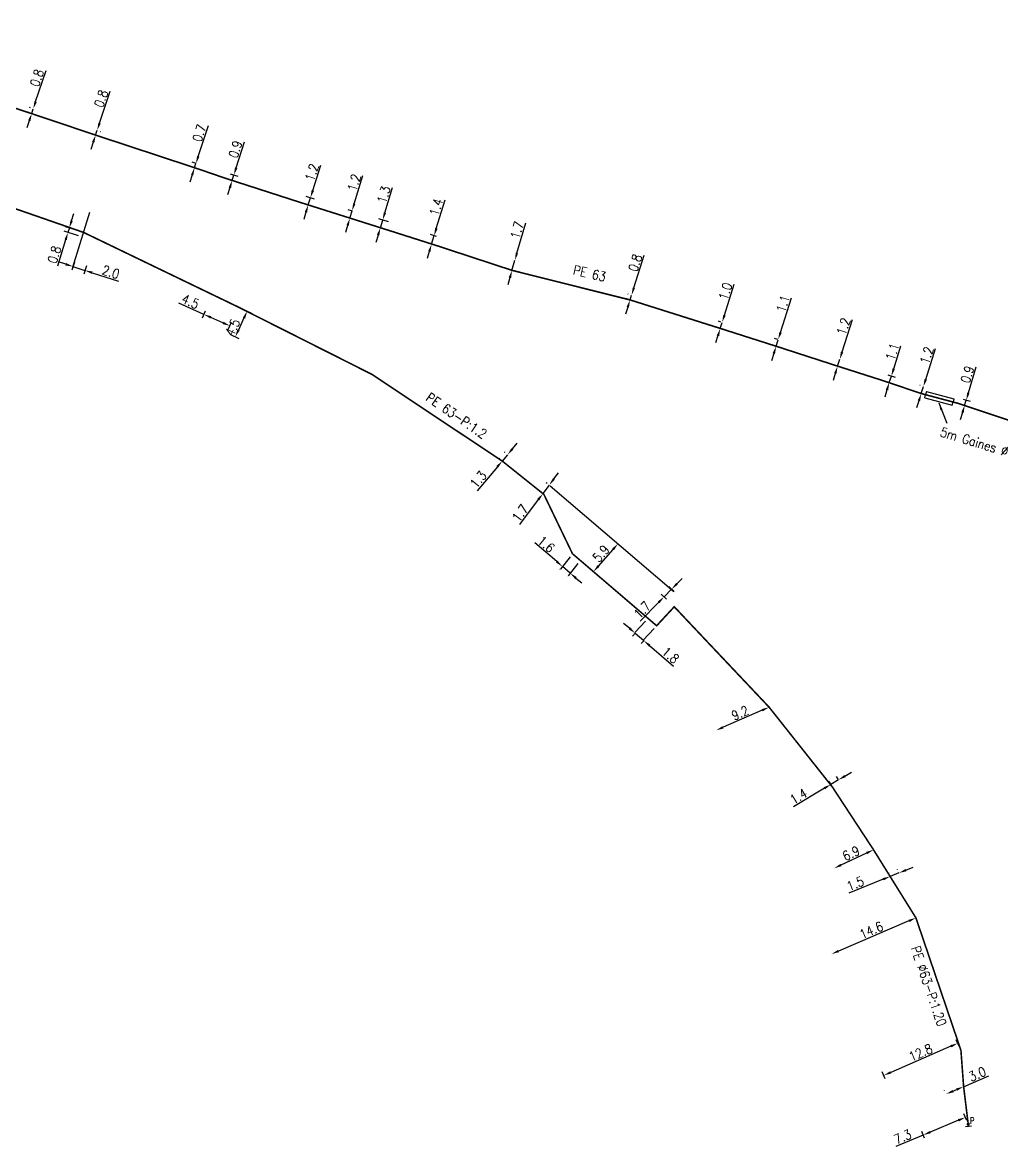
# Model space of a CAD drawing. Header units: millimetres. Extents: x 110000 to 110971, y 128118 to 129006.
# Drawn here: x 110158.4 to 110313.5, y 128203.1 to 128381.2 of the extents above; entities that cross this region are included whole.
import ezdxf
from ezdxf.enums import TextEntityAlignment as Align

# ---------------------------------------------------------------- set-up
doc = ezdxf.new("R2010")
doc.units = ezdxf.units.MM
doc.linetypes.add('L_100_PE', pattern=[14, 10, -1.5, 1, -1.5])
doc.layers.get('0').update_dxf_attribs({"linetype": 'CONTINUOUS'})
for name, color, linetype in [('L_140', 3, 'CONTINUOUS'), ('L_300', 7, 'CONTINUOUS'), ('L_340', 7, 'CONTINUOUS'), ('L_400', 7, 'CONTINUOUS')]:
    doc.layers.add(name, color=color, linetype=linetype)
doc.styles.add('G_ROMANS', font='ROMANS.SHX', dxfattribs={"width": 0.75})
doc.styles.get("Standard").update_dxf_attribs({"font": 'romans.shx', "width": 0.85})
doc.dimstyles.get("Standard").update_dxf_attribs({"dimtxt": 1.5, "dimasz": 1.2, "dimexe": 0.625, "dimexo": 0.625, "dimgap": 0.25, "dimtad": 1, "dimdec": 1, "dimzin": 0, "dimdsep": 46, "dimtxsty": 'Standard', "dimcen": -0.5, "dimadec": 0, "dimazin": 0, "dimtfac": 1, "dimtdec": 1, "dimtmove": 0, "dimatfit": 3, "dimfxl": 1, "dimtolj": 1, "dimtzin": 0, "dimarcsym": 0})

# ---------------------------------------------------------------- blocks, each defined once
blk = doc.blocks.new('*D195')
at = {"layer": 'L_140', "color": 0, "linetype": 'Continuous', "lineweight": -2, "transparency": 16777216}
for p, q in [((110307.49, 128212.54), (110311.52, 128214.24)), ((110307.27, 128213.07), (110307.25, 128213.11)), ((110304.5, 128211.9), (110304.49, 128211.95)), ((110305.83, 128211.84), (110306.39, 128212.07))]:
    blk.add_line(p, q, dxfattribs=at)
at = {"layer": 'L_140', "color": 0, "linetype": 'Continuous', "transparency": 16777216}
for points in [[(110306.31, 128212.25), (110306.47, 128211.89), (110307.49, 128212.54)], [(110305.76, 128212.02), (110305.91, 128211.65), (110304.73, 128211.37)]]:
    blk.add_solid(points, dxfattribs=at)
at = {"layer": 'L_140', "color": 0, "linetype": 'Continuous', "transparency": 16777216, "insert": (110309.67, 128214.54), "char_height": 1.5, "attachment_point": 5, "rotation": 22.8719}
blk.add_mtext('\\A1;3.0', dxfattribs=at)
blk = doc.blocks.new('*D196')
at = {"layer": 'L_140', "color": 0, "linetype": 'Continuous', "lineweight": -2, "transparency": 16777216}
for p, q in [((110306.83, 128218.87), (110306.34, 128219.99)), ((110305.49, 128218.94), (110295.95, 128214.8)), ((110295.09, 128213.78), (110294.6, 128214.9))]:
    blk.add_line(p, q, dxfattribs=at)
at = {"layer": 'L_140', "color": 0, "linetype": 'Continuous', "transparency": 16777216}
for points in [[(110305.41, 128219.13), (110305.57, 128218.76), (110306.59, 128219.42)], [(110295.87, 128214.99), (110296.03, 128214.62), (110294.85, 128214.32)]]:
    blk.add_solid(points, dxfattribs=at)
at = {"layer": 'L_140', "color": 0, "linetype": 'Continuous', "transparency": 16777216, "insert": (110300.69, 128217.95), "char_height": 1.5, "attachment_point": 5, "rotation": 23.4628}
blk.add_mtext('\\A1;12.8', dxfattribs=at)
blk = doc.blocks.new('*D197')
at = {"layer": 'L_140', "color": 0, "linetype": 'Continuous', "lineweight": -2, "transparency": 16777216}
blk.add_line((110298.84, 128238.82), (110287.67, 128234.04), dxfattribs=at)
at = {"layer": 'L_140', "color": 0, "linetype": 'Continuous', "transparency": 16777216}
for points in [[(110298.77, 128239), (110298.92, 128238.63), (110299.95, 128239.29)], [(110287.59, 128234.22), (110287.75, 128233.86), (110286.57, 128233.57)]]:
    blk.add_solid(points, dxfattribs=at)
at = {"layer": 'L_140', "color": 0, "linetype": 'Continuous', "transparency": 16777216, "insert": (110292.87, 128237.35), "char_height": 1.5, "attachment_point": 5, "rotation": 23.1507}
blk.add_mtext('\\A1;14.6', dxfattribs=at)
blk = doc.blocks.new('*D198')
at = {"layer": 'L_140', "color": 0, "linetype": 'Continuous', "lineweight": -2, "transparency": 16777216}
for p, q in [((110295.66, 128246.39), (110295.64, 128246.45)), ((110297.26, 128246.42), (110295.87, 128245.87)), ((110297.05, 128246.95), (110297.03, 128247)), ((110298.37, 128246.87), (110299.49, 128247.32)), ((110294.75, 128245.42), (110289.33, 128243.24))]:
    blk.add_line(p, q, dxfattribs=at)
at = {"layer": 'L_140', "color": 0, "linetype": 'Continuous', "transparency": 16777216}
for points in [[(110298.3, 128247.06), (110298.45, 128246.68), (110297.26, 128246.42)], [(110294.68, 128245.6), (110294.83, 128245.23), (110295.87, 128245.87)]]:
    blk.add_solid(points, dxfattribs=at)
at = {"layer": 'L_140', "color": 0, "linetype": 'Continuous', "transparency": 16777216, "insert": (110290.34, 128244.73), "char_height": 1.5, "attachment_point": 5, "rotation": 21.8445}
blk.add_mtext('\\A1;1.5', dxfattribs=at)
blk = doc.blocks.new('*D199')
at = {"layer": 'L_140', "color": 0, "linetype": 'Continuous', "lineweight": -2, "transparency": 16777216}
blk.add_line((110292.14, 128249.58), (110288.07, 128247.67), dxfattribs=at)
at = {"layer": 'L_140', "color": 0, "linetype": 'Continuous', "transparency": 16777216}
for points in [[(110292.06, 128249.76), (110292.23, 128249.4), (110293.23, 128250.09)], [(110287.98, 128247.85), (110288.15, 128247.49), (110286.98, 128247.16)]]:
    blk.add_solid(points, dxfattribs=at)
at = {"layer": 'L_140', "color": 0, "linetype": 'Continuous', "transparency": 16777216, "insert": (110289.68, 128249.53), "char_height": 1.5, "attachment_point": 5, "rotation": 25.1231}
blk.add_mtext('\\A1;6.9', dxfattribs=at)
blk = doc.blocks.new('*D200')
at = {"layer": 'L_140', "color": 0, "linetype": 'Continuous', "lineweight": -2, "transparency": 16777216}
blk.add_line((110275.59, 128272.21), (110269.4, 128269.52), dxfattribs=at)
at = {"layer": 'L_140', "color": 0, "linetype": 'Continuous', "transparency": 16777216}
for points in [[(110275.51, 128272.4), (110275.66, 128272.03), (110276.69, 128272.69)], [(110269.32, 128269.7), (110269.48, 128269.34), (110268.3, 128269.04)]]:
    blk.add_solid(points, dxfattribs=at)
at = {"layer": 'L_140', "color": 0, "linetype": 'Continuous', "transparency": 16777216, "insert": (110272.09, 128271.78), "char_height": 1.5, "attachment_point": 5, "rotation": 23.5228}
blk.add_mtext('\\A1;9.2', dxfattribs=at)
blk = doc.blocks.new('*D201')
at = {"layer": 'L_140', "color": 0, "linetype": 'Continuous', "lineweight": -2, "transparency": 16777216}
for p, q in [((110288.7, 128261.78), (110289.73, 128262.4)), ((110286.39, 128260.58), (110286.15, 128260.99)), ((110287.67, 128261.17), (110286.47, 128260.45)), ((110287.6, 128261.29), (110287.35, 128261.71)), ((110285.44, 128259.84), (110280.54, 128256.92))]:
    blk.add_line(p, q, dxfattribs=at)
at = {"layer": 'L_140', "color": 0, "linetype": 'Continuous', "transparency": 16777216}
for points in [[(110285.34, 128260.01), (110285.54, 128259.67), (110286.47, 128260.45)], [(110288.6, 128261.95), (110288.81, 128261.61), (110287.67, 128261.17)]]:
    blk.add_solid(points, dxfattribs=at)
at = {"layer": 'L_140', "color": 0, "linetype": 'Continuous', "transparency": 16777216, "insert": (110281.34, 128258.56), "char_height": 1.5, "attachment_point": 5, "rotation": 30.7527}
blk.add_mtext('\\A1;1.4', dxfattribs=at)
blk = doc.blocks.new('*D202')
at = {"layer": 'L_140', "color": 0, "linetype": 'Continuous', "lineweight": -2, "transparency": 16777216}
for p, q in [((110236, 128313.64), (110236.77, 128314.56)), ((110234, 128312.05), (110233.91, 128312.13)), ((110235.23, 128312.72), (110234.39, 128311.72)), ((110234.84, 128313.05), (110234.75, 128313.12)), ((110233.62, 128310.81), (110230.42, 128307.01))]:
    blk.add_line(p, q, dxfattribs=at)
at = {"layer": 'L_140', "color": 0, "linetype": 'Continuous', "transparency": 16777216}
for points in [[(110235.85, 128313.77), (110236.15, 128313.51), (110235.23, 128312.72)], [(110233.46, 128310.94), (110233.77, 128310.68), (110234.39, 128311.72)]]:
    blk.add_solid(points, dxfattribs=at)
at = {"layer": 'L_140', "color": 0, "linetype": 'Continuous', "transparency": 16777216, "insert": (110230.61, 128308.79), "char_height": 1.5, "attachment_point": 5, "rotation": 49.914}
blk.add_mtext('\\A1;1.3', dxfattribs=at)
blk = doc.blocks.new('*D203')
at = {"layer": 'L_140', "color": 0, "linetype": 'Continuous', "lineweight": -2, "transparency": 16777216}
for p, q in [((110242.58, 128308.88), (110243.3, 128309.83)), ((110240.49, 128306.82), (110240.33, 128306.93)), ((110241.85, 128307.92), (110240.83, 128306.56)), ((110241.51, 128308.18), (110241.35, 128308.29)), ((110240.11, 128305.6), (110237.13, 128301.65))]:
    blk.add_line(p, q, dxfattribs=at)
at = {"layer": 'L_140', "color": 0, "linetype": 'Continuous', "transparency": 16777216}
for points in [[(110242.42, 128309), (110242.74, 128308.76), (110241.85, 128307.92)], [(110239.95, 128305.72), (110240.27, 128305.48), (110240.83, 128306.56)]]:
    blk.add_solid(points, dxfattribs=at)
at = {"layer": 'L_140', "color": 0, "linetype": 'Continuous', "transparency": 16777216, "insert": (110237.24, 128303.45), "char_height": 1.5, "attachment_point": 5, "rotation": 53.0234}
blk.add_mtext('\\A1;1.7', dxfattribs=at)
blk = doc.blocks.new('*D204')
at = {"layer": 'L_140', "color": 0, "linetype": 'Continuous', "lineweight": -2, "transparency": 16777216}
blk.add_line((110249.64, 128295.08), (110251.95, 128297.71), dxfattribs=at)
at = {"layer": 'L_140', "color": 0, "linetype": 'Continuous', "transparency": 16777216}
for points in [[(110251.8, 128297.84), (110252.1, 128297.58), (110252.74, 128298.61)], [(110249.49, 128295.21), (110249.79, 128294.95), (110248.85, 128294.18)]]:
    blk.add_solid(points, dxfattribs=at)
at = {"layer": 'L_140', "color": 0, "linetype": 'Continuous', "transparency": 16777216, "insert": (110250.05, 128297.05), "char_height": 1.5, "attachment_point": 5, "rotation": 48.7716}
blk.add_mtext('\\A1;5.9', dxfattribs=at)
blk = doc.blocks.new('*D205')
at = {"layer": 'L_140', "color": 0, "linetype": 'Continuous', "lineweight": -2, "transparency": 16777216}
for p, q in [((110254.55, 128285.2), (110253.63, 128285.98)), ((110255.49, 128284.46), (110255.05, 128283.95)), ((110255.46, 128284.42), (110256.82, 128283.25)), ((110256.86, 128283.29), (110256.42, 128282.78)), ((110257.74, 128282.47), (110261.55, 128279.21))]:
    blk.add_line(p, q, dxfattribs=at)
at = {"layer": 'L_140', "color": 0, "linetype": 'Continuous', "transparency": 16777216}
for points in [[(110254.68, 128285.36), (110254.42, 128285.05), (110255.46, 128284.42)], [(110257.87, 128282.63), (110257.61, 128282.32), (110256.82, 128283.25)]]:
    blk.add_solid(points, dxfattribs=at)
at = {"layer": 'L_140', "color": 0, "linetype": 'Continuous', "transparency": 16777216, "insert": (110261.06, 128280.94), "char_height": 1.5, "attachment_point": 5, "rotation": 319.4363}
blk.add_mtext('\\A1;1.8', dxfattribs=at)
blk = doc.blocks.new('*D206')
at = {"layer": 'L_140', "color": 0, "linetype": 'Continuous', "lineweight": -2, "transparency": 16777216}
for p, q in [((110243.03, 128295.77), (110239.57, 128298.73)), ((110243.55, 128294.53), (110243.54, 128294.52)), ((110245.16, 128293.95), (110243.94, 128294.99)), ((110244.76, 128293.49), (110244.75, 128293.48)), ((110246.07, 128293.17), (110246.98, 128292.39))]:
    blk.add_line(p, q, dxfattribs=at)
at = {"layer": 'L_140', "color": 0, "linetype": 'Continuous', "transparency": 16777216}
for points in [[(110243.16, 128295.92), (110242.9, 128295.62), (110243.94, 128294.99)], [(110246.2, 128293.32), (110245.94, 128293.02), (110245.16, 128293.95)]]:
    blk.add_solid(points, dxfattribs=at)
at = {"layer": 'L_140', "color": 0, "linetype": 'Continuous', "transparency": 16777216, "insert": (110241.36, 128298.52), "char_height": 1.5, "attachment_point": 5, "rotation": 319.4363}
blk.add_mtext('\\A1;1.6', dxfattribs=at)
blk = doc.blocks.new('*D207')
at = {"layer": 'L_140', "color": 0, "linetype": 'Continuous', "lineweight": -2, "transparency": 16777216}
for p, q in [((110262.07, 128292.26), (110262.91, 128293.12)), ((110260.43, 128289.81), (110259.59, 128290.63)), ((110261.23, 128291.4), (110260.04, 128290.19)), ((110261.62, 128291.02), (110260.78, 128291.84)), ((110259.2, 128289.34), (110256.26, 128286.35))]:
    blk.add_line(p, q, dxfattribs=at)
at = {"layer": 'L_140', "color": 0, "linetype": 'Continuous', "transparency": 16777216}
for points in [[(110261.93, 128292.4), (110262.21, 128292.12), (110261.23, 128291.4)], [(110259.05, 128289.48), (110259.34, 128289.2), (110260.04, 128290.19)]]:
    blk.add_solid(points, dxfattribs=at)
at = {"layer": 'L_140', "color": 0, "linetype": 'Continuous', "transparency": 16777216, "insert": (110256.59, 128288.12), "char_height": 1.5, "attachment_point": 5, "rotation": 45.4736}
blk.add_mtext('\\A1;1.7', dxfattribs=at)
blk = doc.blocks.new('*D208')
at = {"layer": 'L_140', "color": 0, "linetype": 'Continuous', "lineweight": -2, "transparency": 16777216}
for p, q in [((110306.68, 128207.21), (110302.21, 128205.33)), ((110307.99, 128207.18), (110307.55, 128208.25)), ((110301.31, 128204.38), (110300.86, 128205.44)), ((110301.1, 128204.87), (110296.78, 128203.05))]:
    blk.add_line(p, q, dxfattribs=at)
at = {"layer": 'L_140', "color": 0, "linetype": 'Continuous', "transparency": 16777216}
for points in [[(110306.6, 128207.39), (110306.76, 128207.02), (110307.79, 128207.67)], [(110302.13, 128205.52), (110302.29, 128205.15), (110301.1, 128204.87)]]:
    blk.add_solid(points, dxfattribs=at)
at = {"layer": 'L_140', "color": 0, "linetype": 'Continuous', "transparency": 16777216, "insert": (110297.85, 128204.59), "char_height": 1.5, "attachment_point": 5, "rotation": 22.7669}
blk.add_mtext('\\A1;7.3', dxfattribs=at)
blk = doc.blocks.new('*D209')
at = {"layer": 'L_140', "color": 0, "linetype": 'Continuous', "lineweight": -2, "transparency": 16777216}
for p, q in [((110193.2, 128335.84), (110194.54, 128335.23)), ((110193.47, 128334.4), (110192.6, 128332.49)), ((110191.32, 128331.76), (110192.66, 128331.14))]:
    blk.add_line(p, q, dxfattribs=at)
at = {"layer": 'L_140', "color": 0, "linetype": 'Continuous', "transparency": 16777216}
for points in [[(110193.29, 128334.48), (110193.66, 128334.31), (110193.98, 128335.49)], [(110192.41, 128332.57), (110192.78, 128332.41), (110192.09, 128331.4)]]:
    blk.add_solid(points, dxfattribs=at)
at = {"layer": 'L_140', "color": 0, "linetype": 'Continuous', "transparency": 16777216, "insert": (110191.68, 128332.9), "char_height": 1.5, "attachment_point": 5, "rotation": 65.2879}
blk.add_mtext('\\A1;4.5', dxfattribs=at)
blk = doc.blocks.new('*D210')
at = {"layer": 'L_140', "color": 0, "linetype": 'Continuous', "lineweight": -2, "transparency": 16777216}
for p, q in [((110187.13, 128334.97), (110183.14, 128336.76)), ((110186.88, 128334.43), (110187.38, 128335.54)), ((110190.14, 128333.63), (110188.22, 128334.48)), ((110190.99, 128332.59), (110191.49, 128333.71))]:
    blk.add_line(p, q, dxfattribs=at)
at = {"layer": 'L_140', "color": 0, "linetype": 'Continuous', "transparency": 16777216}
for points in [[(110188.3, 128334.67), (110188.14, 128334.3), (110187.13, 128334.97)], [(110190.22, 128333.81), (110190.06, 128333.44), (110191.24, 128333.14)]]:
    blk.add_solid(points, dxfattribs=at)
at = {"layer": 'L_140', "color": 0, "linetype": 'Continuous', "transparency": 16777216, "insert": (110184.99, 128337.02), "char_height": 1.5, "attachment_point": 5, "rotation": 335.9192}
blk.add_mtext('\\A1;4.5', dxfattribs=at)
blk = doc.blocks.new('*D211')
at = {"layer": 'L_140', "color": 0, "linetype": 'Continuous', "lineweight": -2, "transparency": 16777216}
for p, q in [((110166.16, 128349.81), (110166.51, 128350.96)), ((110167.24, 128347.43), (110164.98, 128348.14)), ((110167.46, 128348.14), (110165.2, 128348.85)), ((110165.8, 128348.67), (110165.57, 128347.95)), ((110165.21, 128346.8), (110163.91, 128342.63))]:
    blk.add_line(p, q, dxfattribs=at)
at = {"layer": 'L_140', "color": 0, "linetype": 'Continuous', "transparency": 16777216}
for points in [[(110165.96, 128349.87), (110166.35, 128349.75), (110165.8, 128348.67)], [(110165.02, 128346.86), (110165.41, 128346.74), (110165.57, 128347.95)]]:
    blk.add_solid(points, dxfattribs=at)
at = {"layer": 'L_140', "color": 0, "linetype": 'Continuous', "transparency": 16777216, "insert": (110163.43, 128344.44), "char_height": 1.5, "attachment_point": 5, "rotation": 72.63}
blk.add_mtext('\\A1;0.8', dxfattribs=at)
blk = doc.blocks.new('*D212')
at = {"layer": 'L_140', "color": 0, "linetype": 'Continuous', "lineweight": -2, "transparency": 16777216}
for p, q in [((110165.22, 128342.92), (110164.08, 128343.28)), ((110166.6, 128343.27), (110166.18, 128341.96)), ((110166.37, 128342.55), (110168.27, 128341.94)), ((110168.5, 128342.66), (110168.08, 128341.35)), ((110169.42, 128341.58), (110173.58, 128340.25))]:
    blk.add_line(p, q, dxfattribs=at)
at = {"layer": 'L_140', "color": 0, "linetype": 'Continuous', "transparency": 16777216}
for points in [[(110165.29, 128343.11), (110165.16, 128342.73), (110166.37, 128342.55)], [(110169.48, 128341.77), (110169.35, 128341.39), (110168.27, 128341.94)]]:
    blk.add_solid(points, dxfattribs=at)
at = {"layer": 'L_140', "color": 0, "linetype": 'Continuous', "transparency": 16777216, "insert": (110172.37, 128341.68), "char_height": 1.5, "attachment_point": 5, "rotation": 342.2755}
blk.add_mtext('\\A1;2.0', dxfattribs=at)
blk = doc.blocks.new('*D221')
at = {"layer": 'L_140', "color": 0, "linetype": 'Continuous', "lineweight": -2, "transparency": 16777216}
for p, q in [((110308.26, 128322.51), (110309.5, 128326.64)), ((110307.42, 128321.52), (110308.52, 128321.19)), ((110307.67, 128320.55), (110307.92, 128321.37)), ((110307.33, 128319.4), (110306.98, 128318.25)), ((110307.17, 128320.7), (110308.27, 128320.37))]:
    blk.add_line(p, q, dxfattribs=at)
at = {"layer": 'L_140', "color": 0, "linetype": 'Continuous', "transparency": 16777216}
for points in [[(110308.07, 128322.57), (110308.45, 128322.46), (110307.92, 128321.37)], [(110307.14, 128319.46), (110307.52, 128319.35), (110307.67, 128320.55)]]:
    blk.add_solid(points, dxfattribs=at)
at = {"layer": 'L_140', "color": 0, "linetype": 'Continuous', "transparency": 16777216, "insert": (110308.1, 128325.44), "char_height": 1.5, "attachment_point": 5, "rotation": 73.2662}
blk.add_mtext('\\A1;0.9', dxfattribs=at)
blk = doc.blocks.new('*D222')
at = {"layer": 'L_140', "color": 0, "linetype": 'Continuous', "lineweight": -2, "transparency": 16777216}
for p, q in [((110301.5, 128324.66), (110303.06, 128329.58)), ((110300.61, 128323.68), (110300.54, 128323.71)), ((110300.79, 128322.42), (110301.13, 128323.52)), ((110300.42, 128321.28), (110300.06, 128320.13)), ((110300.26, 128322.59), (110300.19, 128322.61))]:
    blk.add_line(p, q, dxfattribs=at)
at = {"layer": 'L_140', "color": 0, "linetype": 'Continuous', "transparency": 16777216}
for points in [[(110301.31, 128324.72), (110301.69, 128324.6), (110301.13, 128323.52)], [(110300.23, 128321.34), (110300.61, 128321.22), (110300.79, 128322.42)]]:
    blk.add_solid(points, dxfattribs=at)
at = {"layer": 'L_140', "color": 0, "linetype": 'Continuous', "transparency": 16777216, "insert": (110301.65, 128328.46), "char_height": 1.5, "attachment_point": 5, "rotation": 72.3736}
blk.add_mtext('\\A1;1.2', dxfattribs=at)
blk = doc.blocks.new('*D223')
at = {"layer": 'L_140', "color": 0, "linetype": 'Continuous', "lineweight": -2, "transparency": 16777216}
for p, q in [((110296.42, 128326.34), (110297.58, 128329.98)), ((110295.51, 128325.37), (110296.65, 128325.01)), ((110295.72, 128324.15), (110296.06, 128325.2)), ((110295.36, 128323), (110295, 128321.86)), ((110295.18, 128324.32), (110296.32, 128323.96))]:
    blk.add_line(p, q, dxfattribs=at)
at = {"layer": 'L_140', "color": 0, "linetype": 'Continuous', "transparency": 16777216}
for points in [[(110296.23, 128326.4), (110296.61, 128326.28), (110296.06, 128325.2)], [(110295.17, 128323.06), (110295.55, 128322.94), (110295.72, 128324.15)]]:
    blk.add_solid(points, dxfattribs=at)
at = {"layer": 'L_140', "color": 0, "linetype": 'Continuous', "transparency": 16777216, "insert": (110296.23, 128329.04), "char_height": 1.5, "attachment_point": 5, "rotation": 72.3723}
blk.add_mtext('\\A1;1.1', dxfattribs=at)
blk = doc.blocks.new('*D224')
at = {"layer": 'L_140', "color": 0, "linetype": 'Continuous', "lineweight": -2, "transparency": 16777216}
for p, q in [((110288.25, 128329.01), (110289.89, 128334.17)), ((110287.53, 128326.77), (110287.88, 128327.86)), ((110288.12, 128326.58), (110288.13, 128326.58)), ((110288.47, 128327.68), (110288.48, 128327.67)), ((110287.17, 128325.62), (110286.81, 128324.48))]:
    blk.add_line(p, q, dxfattribs=at)
at = {"layer": 'L_140', "color": 0, "linetype": 'Continuous', "transparency": 16777216}
for points in [[(110288.06, 128329.07), (110288.44, 128328.94), (110287.88, 128327.86)], [(110286.98, 128325.68), (110287.36, 128325.56), (110287.53, 128326.77)]]:
    blk.add_solid(points, dxfattribs=at)
at = {"layer": 'L_140', "color": 0, "linetype": 'Continuous', "transparency": 16777216, "insert": (110288.48, 128333.05), "char_height": 1.5, "attachment_point": 5, "rotation": 72.3751}
blk.add_mtext('\\A1;1.2', dxfattribs=at)
blk = doc.blocks.new('*D225')
at = {"layer": 'L_140', "color": 0, "linetype": 'Continuous', "lineweight": -2, "transparency": 16777216}
for p, q in [((110278.49, 128332.11), (110280.23, 128337.61)), ((110277.76, 128329.93), (110277.19, 128330.1)), ((110278.09, 128330.97), (110277.53, 128331.15)), ((110277.79, 128329.92), (110278.12, 128330.96)), ((110277.43, 128328.77), (110277.06, 128327.63))]:
    blk.add_line(p, q, dxfattribs=at)
at = {"layer": 'L_140', "color": 0, "linetype": 'Continuous', "transparency": 16777216}
for points in [[(110278.3, 128332.17), (110278.68, 128332.05), (110278.12, 128330.96)], [(110277.24, 128328.83), (110277.62, 128328.71), (110277.79, 128329.92)]]:
    blk.add_solid(points, dxfattribs=at)
at = {"layer": 'L_140', "color": 0, "linetype": 'Continuous', "transparency": 16777216, "insert": (110278.88, 128336.66), "char_height": 1.5, "attachment_point": 5, "rotation": 72.3751}
blk.add_mtext('\\A1;1.1', dxfattribs=at)
blk = doc.blocks.new('*D226')
at = {"layer": 'L_140', "color": 0, "linetype": 'Continuous', "lineweight": -2, "transparency": 16777216}
for p, q in [((110269.61, 128334.84), (110271.17, 128339.74)), ((110269.05, 128333.76), (110268.65, 128333.89)), ((110268.94, 128332.74), (110269.24, 128333.7)), ((110268.58, 128331.6), (110268.21, 128330.46)), ((110268.74, 128332.81), (110268.35, 128332.93))]:
    blk.add_line(p, q, dxfattribs=at)
at = {"layer": 'L_140', "color": 0, "linetype": 'Continuous', "transparency": 16777216}
for points in [[(110269.42, 128334.9), (110269.8, 128334.78), (110269.24, 128333.7)], [(110268.39, 128331.66), (110268.77, 128331.54), (110268.94, 128332.74)]]:
    blk.add_solid(points, dxfattribs=at)
at = {"layer": 'L_140', "color": 0, "linetype": 'Continuous', "transparency": 16777216, "insert": (110269.76, 128338.62), "char_height": 1.5, "attachment_point": 5, "rotation": 72.3732}
blk.add_mtext('\\A1;1.0', dxfattribs=at)
blk = doc.blocks.new('*D227')
at = {"layer": 'L_140', "color": 0, "linetype": 'Continuous', "lineweight": -2, "transparency": 16777216}
for p, q in [((110255.25, 128339.17), (110256.9, 128344.35)), ((110254.12, 128337.43), (110254.05, 128337.46)), ((110254.37, 128338.19), (110254.29, 128338.22)), ((110254.65, 128337.27), (110254.89, 128338.03)), ((110254.28, 128336.12), (110253.92, 128334.98))]:
    blk.add_line(p, q, dxfattribs=at)
at = {"layer": 'L_140', "color": 0, "linetype": 'Continuous', "transparency": 16777216}
for points in [[(110255.06, 128339.23), (110255.44, 128339.11), (110254.89, 128338.03)], [(110254.09, 128336.18), (110254.47, 128336.06), (110254.65, 128337.27)]]:
    blk.add_solid(points, dxfattribs=at)
at = {"layer": 'L_140', "color": 0, "linetype": 'Continuous', "transparency": 16777216, "insert": (110255.46, 128343.14), "char_height": 1.5, "attachment_point": 5, "rotation": 72.3736}
blk.add_mtext('\\A1;0.8', dxfattribs=at)
blk = doc.blocks.new('*D228')
at = {"layer": 'L_140', "color": 0, "linetype": 'Continuous', "lineweight": -2, "transparency": 16777216}
for p, q in [((110236.73, 128344.69), (110238.11, 128349.47)), ((110235.94, 128341.95), (110236.4, 128343.54)), ((110237, 128343.37), (110237, 128343.36)), ((110235.61, 128340.8), (110235.28, 128339.65)), ((110236.54, 128341.78), (110236.54, 128341.78))]:
    blk.add_line(p, q, dxfattribs=at)
at = {"layer": 'L_140', "color": 0, "linetype": 'Continuous', "transparency": 16777216}
for points in [[(110236.54, 128344.75), (110236.92, 128344.64), (110236.4, 128343.54)], [(110235.42, 128340.85), (110235.8, 128340.74), (110235.94, 128341.95)]]:
    blk.add_solid(points, dxfattribs=at)
at = {"layer": 'L_140', "color": 0, "linetype": 'Continuous', "transparency": 16777216, "insert": (110236.73, 128348.31), "char_height": 1.5, "attachment_point": 5, "rotation": 73.961}
blk.add_mtext('\\A1;1.7', dxfattribs=at)
blk = doc.blocks.new('*D229')
at = {"layer": 'L_140', "color": 0, "linetype": 'Continuous', "lineweight": -2, "transparency": 16777216}
for p, q in [((110223.95, 128348.6), (110225.33, 128353.14)), ((110223.97, 128347.34), (110223, 128347.63)), ((110223.56, 128346), (110222.59, 128346.29)), ((110223.19, 128346.11), (110223.6, 128347.45)), ((110222.84, 128344.96), (110222.49, 128343.81))]:
    blk.add_line(p, q, dxfattribs=at)
at = {"layer": 'L_140', "color": 0, "linetype": 'Continuous', "transparency": 16777216}
for points in [[(110223.76, 128348.66), (110224.14, 128348.54), (110223.6, 128347.45)], [(110222.65, 128345.02), (110223.03, 128344.9), (110223.19, 128346.11)]]:
    blk.add_solid(points, dxfattribs=at)
at = {"layer": 'L_140', "color": 0, "linetype": 'Continuous', "transparency": 16777216, "insert": (110223.93, 128351.97), "char_height": 1.5, "attachment_point": 5, "rotation": 73.0683}
blk.add_mtext('\\A1;1.4', dxfattribs=at)
blk = doc.blocks.new('*D230')
at = {"layer": 'L_140', "color": 0, "linetype": 'Continuous', "lineweight": -2, "transparency": 16777216}
for p, q in [((110215.8, 128351.08), (110217.02, 128355.09)), ((110216.37, 128349.65), (110214.86, 128350.11)), ((110215.08, 128348.69), (110215.45, 128349.93)), ((110215.99, 128348.41), (110214.48, 128348.87)), ((110214.73, 128347.54), (110214.38, 128346.39))]:
    blk.add_line(p, q, dxfattribs=at)
at = {"layer": 'L_140', "color": 0, "linetype": 'Continuous', "transparency": 16777216}
for points in [[(110215.61, 128351.14), (110216, 128351.02), (110215.45, 128349.93)], [(110214.53, 128347.6), (110214.92, 128347.48), (110215.08, 128348.69)]]:
    blk.add_solid(points, dxfattribs=at)
at = {"layer": 'L_140', "color": 0, "linetype": 'Continuous', "transparency": 16777216, "insert": (110215.63, 128353.95), "char_height": 1.5, "attachment_point": 5, "rotation": 73.0683}
blk.add_mtext('\\A1;1.3', dxfattribs=at)
blk = doc.blocks.new('*D231')
at = {"layer": 'L_140', "color": 0, "linetype": 'Continuous', "lineweight": -2, "transparency": 16777216}
for p, q in [((110210.95, 128352.52), (110212.31, 128356.99)), ((110210.69, 128351.35), (110210, 128351.56)), ((110210.25, 128350.23), (110210.6, 128351.38)), ((110210.34, 128350.2), (110209.65, 128350.41)), ((110209.9, 128349.08), (110209.55, 128347.93))]:
    blk.add_line(p, q, dxfattribs=at)
at = {"layer": 'L_140', "color": 0, "linetype": 'Continuous', "transparency": 16777216}
for points in [[(110210.76, 128352.58), (110211.14, 128352.46), (110210.6, 128351.38)], [(110209.71, 128349.14), (110210.09, 128349.02), (110210.25, 128350.23)]]:
    blk.add_solid(points, dxfattribs=at)
at = {"layer": 'L_140', "color": 0, "linetype": 'Continuous', "transparency": 16777216, "insert": (110210.92, 128355.85), "char_height": 1.5, "attachment_point": 5, "rotation": 73.0656}
blk.add_mtext('\\A1;1.2', dxfattribs=at)
blk = doc.blocks.new('*D232')
at = {"layer": 'L_140', "color": 0, "linetype": 'Continuous', "lineweight": -2, "transparency": 16777216}
for p, q in [((110204.38, 128354.61), (110205.63, 128358.61)), ((110203.25, 128353.71), (110204.61, 128353.28)), ((110203.65, 128352.32), (110204.01, 128353.47)), ((110202.89, 128352.56), (110204.25, 128352.13)), ((110203.29, 128351.18), (110202.93, 128350.03))]:
    blk.add_line(p, q, dxfattribs=at)
at = {"layer": 'L_140', "color": 0, "linetype": 'Continuous', "transparency": 16777216}
for points in [[(110204.18, 128354.67), (110204.57, 128354.55), (110204.01, 128353.47)], [(110203.1, 128351.24), (110203.48, 128351.12), (110203.65, 128352.32)]]:
    blk.add_solid(points, dxfattribs=at)
at = {"layer": 'L_140', "color": 0, "linetype": 'Continuous', "transparency": 16777216, "insert": (110204.23, 128357.48), "char_height": 1.5, "attachment_point": 5, "rotation": 72.5163}
blk.add_mtext('\\A1;1.2', dxfattribs=at)
blk = doc.blocks.new('*D233')
at = {"layer": 'L_140', "color": 0, "linetype": 'Continuous', "lineweight": -2, "transparency": 16777216}
for p, q in [((110192.23, 128358.21), (110193.53, 128362.32)), ((110191.27, 128357.26), (110192.47, 128356.88)), ((110191.6, 128356.21), (110191.87, 128357.07)), ((110191.24, 128355.07), (110190.88, 128353.92)), ((110191, 128356.4), (110192.2, 128356.02))]:
    blk.add_line(p, q, dxfattribs=at)
at = {"layer": 'L_140', "color": 0, "linetype": 'Continuous', "transparency": 16777216}
for points in [[(110192.04, 128358.27), (110192.43, 128358.15), (110191.87, 128357.07)], [(110191.05, 128355.13), (110191.43, 128355.01), (110191.6, 128356.21)]]:
    blk.add_solid(points, dxfattribs=at)
at = {"layer": 'L_140', "color": 0, "linetype": 'Continuous', "transparency": 16777216, "insert": (110192.11, 128361.14), "char_height": 1.5, "attachment_point": 5, "rotation": 72.4688}
blk.add_mtext('\\A1;0.9', dxfattribs=at)
blk = doc.blocks.new('*D234')
at = {"layer": 'L_140', "color": 0, "linetype": 'Continuous', "lineweight": -2, "transparency": 16777216}
for p, q in [((110186.23, 128360.02), (110187.84, 128364.91)), ((110185.65, 128358.22), (110185.05, 128358.41)), ((110185.87, 128358.88), (110185.26, 128359.08)), ((110185.64, 128358.22), (110185.86, 128358.88)), ((110185.26, 128357.08), (110184.89, 128355.94))]:
    blk.add_line(p, q, dxfattribs=at)
at = {"layer": 'L_140', "color": 0, "linetype": 'Continuous', "transparency": 16777216}
for points in [[(110186.04, 128360.09), (110186.42, 128359.96), (110185.86, 128358.88)], [(110185.07, 128357.14), (110185.45, 128357.02), (110185.64, 128358.22)]]:
    blk.add_solid(points, dxfattribs=at)
at = {"layer": 'L_140', "color": 0, "linetype": 'Continuous', "transparency": 16777216, "insert": (110186.4, 128363.71), "char_height": 1.5, "attachment_point": 5, "rotation": 71.7564}
blk.add_mtext('\\A1;0.7', dxfattribs=at)
blk = doc.blocks.new('*D235')
at = {"layer": 'L_140', "color": 0, "linetype": 'Continuous', "lineweight": -2, "transparency": 16777216}
for p, q in [((110170.59, 128365.29), (110172.28, 128370.36)), ((110169.96, 128363.39), (110170.21, 128364.15)), ((110170.71, 128363.98), (110170.8, 128363.95)), ((110169.58, 128362.25), (110169.2, 128361.12)), ((110170.46, 128363.22), (110170.55, 128363.19))]:
    blk.add_line(p, q, dxfattribs=at)
at = {"layer": 'L_140', "color": 0, "linetype": 'Continuous', "transparency": 16777216}
for points in [[(110170.4, 128365.35), (110170.78, 128365.23), (110170.21, 128364.15)], [(110169.39, 128362.32), (110169.77, 128362.19), (110169.96, 128363.39)]]:
    blk.add_solid(points, dxfattribs=at)
at = {"layer": 'L_140', "color": 0, "linetype": 'Continuous', "transparency": 16777216, "insert": (110170.83, 128369.17), "char_height": 1.5, "attachment_point": 5, "rotation": 71.5469}
blk.add_mtext('\\A1;0.8', dxfattribs=at)
blk = doc.blocks.new('*D236')
at = {"layer": 'L_140', "color": 0, "linetype": 'Continuous', "lineweight": -2, "transparency": 16777216}
for p, q in [((110160.46, 128368.7), (110162.11, 128373.64)), ((110159.63, 128367.71), (110159.49, 128367.76)), ((110159.83, 128366.8), (110160.08, 128367.56)), ((110159.45, 128365.66), (110159.07, 128364.52)), ((110159.37, 128366.95), (110159.24, 128367))]:
    blk.add_line(p, q, dxfattribs=at)
at = {"layer": 'L_140', "color": 0, "linetype": 'Continuous', "transparency": 16777216}
for points in [[(110160.27, 128368.76), (110160.65, 128368.63), (110160.08, 128367.56)], [(110159.26, 128365.72), (110159.64, 128365.6), (110159.83, 128366.8)]]:
    blk.add_solid(points, dxfattribs=at)
at = {"layer": 'L_140', "color": 0, "linetype": 'Continuous', "transparency": 16777216, "insert": (110160.66, 128372.45), "char_height": 1.5, "attachment_point": 5, "rotation": 71.5469}
blk.add_mtext('\\A1;0.8', dxfattribs=at)
blk = doc.blocks.new('L_300_12')
at = {"color": 0, "linetype": 'Continuous', "const_width": 0.248, "flags": 128}
blk.add_lwpolyline([(-0.13, 0, 1), (0.13, 0, 1)], format="xyb", close=True, dxfattribs=at)
at = {"linetype": 'Continuous', "style": 'G_ROMANS', "width": 0.75}
blk.add_attdef('P', text='', height=1, dxfattribs=at).set_placement((0, 1.33), align=Align.MIDDLE_CENTER)
at = {"color": 0, "linetype": 'Continuous', "width": 0.75, "flags": 3}
for tag, p in [('DEF_LEG', (0, -5)), ('DEF_COUP', (0, -7.5)), ('DEF_TYPE', (0, -10))]:
    blk.add_attdef(tag, text='', height=1.2, dxfattribs=at).set_placement(p, align=Align.MIDDLE)
blk = doc.blocks.new('L_340_07')
at = {"color": 0, "linetype": 'Continuous', "const_width": 0.25, "flags": 128}
blk.add_lwpolyline([(0, 0), (0.35, 0)], dxfattribs=at)
at = {"color": 0, "linetype": 'Continuous', "flags": 128}
blk.add_lwpolyline([(0.35, -0.5), (0.35, 0.5)], dxfattribs=at)
at = {"color": 0, "linetype": 'Continuous', "width": 0.75, "flags": 3}
for tag, p in [('DEF_LEG', (0.72, -3.47)), ('DEF_COUP', (0.72, -5.97)), ('DEF_TYPE', (0.72, -8.47))]:
    blk.add_attdef(tag, text='', height=1.2, dxfattribs=at).set_placement(p, align=Align.MIDDLE)

msp = doc.modelspace()

# ---------------------------------------------------------------- linework, layer by layer
at = {"layer": 'L_140', "linetype": 'L_100_PE'}
for p, q in [((110166.34, 128342.46), (110169.06, 128351.16)), ((110245.16, 128296.56), (110243.64, 128294.6)), ((110246.36, 128295.49), (110244.82, 128293.51)), ((110255.46, 128284.58), (110257.07, 128286.33)), ((110256.73, 128283.3), (110258.46, 128285.17))]:
    msp.add_line(p, q, dxfattribs=at)
at = {"layer": 'L_140', "linetype": 'ByBlock'}
msp.add_line((110242.01, 128307.8), (110261.59, 128291.04), dxfattribs=at)
at = {"layer": 'L_140', "linetype": 'L_100_PE', "flags": 128}
msp.add_lwpolyline([(110308.23, 128206.61, 0.25, 0.25, 0), (110307.51, 128212.49, 0.25, 0.25, 0), (110307.08, 128218.3, 0.25, 0.25, 0), (110299.95, 128239.29, 0.25, 0.25, 0), (110295.89, 128245.81, 0.25, 0.25, 0), (110293.23, 128250.09, 0.25, 0.25, 0), (110286.71, 128260.04, 0.25, 0.25, 0), (110276.69, 128272.69, 0.25, 0.25, 0), (110261.65, 128288.62, 0.25, 0.25, 0), (110258.86, 128285.61, 0.25, 0.25, 0), (110248.85, 128294.18, 0.25, 0.25, 0), (110245.52, 128297.03, 0.25, 0.25, 0), (110240.99, 128306.44, 0.25, 0.25, 0), (110234.48, 128311.65, 0.25, 0.25, 0), (110213.76, 128325.45, 0.25, 0.25, 0), (110192.63, 128336.1, 0.25, 0.25, 0), (110168.06, 128347.96, 0.25, 0.25, 0), (110155.8, 128352.22, 0.25, 0.25, 0), (110143.45, 128356.48, 0.25, 0.25, 0), (110132.38, 128360.22, 0.25, 0.25, 0), (110122.45, 128363.58, 0.25, 0.25, 0), (110110.97, 128367.25, 0.25, 0.25, 0), (110103.51, 128369.66, 0.25, 0.25, 0), (110102.93, 128369.85, 0.25, 0.25, 0), (110093.83, 128372.81, 0.25, 0.25, 0), (110088.54, 128374.39, 0.25, 0.25, 0), (110088.54, 128374.39, 0.25, 0.25, 0), (110083.94, 128375.88, 0.25, 0.25, 0), (110077.1, 128378.27, 0.25, 0.25, 0), (110073.81, 128379.29, 0.25, 0.25, 0), (110074.33, 128381, 0.25, 0.25, 0), (110074, 128381.12, 0, 0, 0)], format="xyseb", dxfattribs=at)
at = {"layer": 'L_140', "linetype": 'L_100_PE'}
msp.add_lwpolyline([(110149.45, 128370.23, 0.25, 0.25, 0), (110159.97, 128366.75, 0.25, 0.25, 0), (110169.87, 128363.42, 0.25, 0.25, 0), (110186.24, 128358.02, 0.25, 0.25, 0), (110190.4, 128356.59, 0.25, 0.25, 0), (110202.29, 128352.75, 0.25, 0.25, 0), (110210.93, 128350.02, 0.25, 0.25, 0), (110216.59, 128348.23, 0.25, 0.25, 0), (110224.16, 128345.82, 0.25, 0.25, 0), (110235.94, 128341.95, 0.25, 0.25, 0), (110254.72, 128337.24, 0.25, 0.25, 0), (110269.34, 128332.62, 0.25, 0.25, 0), (110278.35, 128329.74, 0.25, 0.25, 0), (110287.52, 128326.77, 0.25, 0.25, 0), (110294.59, 128324.51, 0.25, 0.25, 0), (110300.86, 128322.4, 0.25, 0.25, 0), (110306.57, 128320.88, 0.25, 0.25, 0), (110325.5, 128314.59, 0.25, 0.25, 0)], format="xyseb", dxfattribs=at)
at = {"layer": 'L_400', "color": 7, "linetype": 'CONTINUOUS'}
for p, q in [((110301.6, 128322.72), (110301.47, 128322.23)), ((110301.6, 128322.72), (110305.96, 128321.56)), ((110301.35, 128321.75), (110301.47, 128322.23)), ((110301.35, 128321.75), (110305.7, 128320.6)), ((110305.7, 128320.6), (110305.83, 128321.08)), ((110305.96, 128321.56), (110305.83, 128321.08))]:
    msp.add_line(p, q, dxfattribs=at)

# ---------------------------------------------------------------- block references
at = {"layer": 'L_300'}
ref = msp.add_blockref('L_300_12', (110308.23, 128206.61), dxfattribs=at)
ref.add_attrib('P', 'P', dxfattribs={"layer": '0', "linetype": 'Continuous', "height": 1, "style": 'G_ROMANS', "width": 0.75}).set_placement((110308.87, 128207.15), align=Align.MIDDLE_CENTER)
at = {"layer": 'L_340', "rotation": 277.0076303196188}
msp.add_blockref('L_340_07', (110308.23, 128206.61), dxfattribs=at)

# ---------------------------------------------------------------- texts
at = {"layer": 'L_140', "linetype": 'Continuous', "width": 0.85}
for s, rotation, p in [('PE 63', 347.1023, (110248.24, 128341.47)), ('PE 63-P:1.2', 325.6881, (110227.14, 128318.92)), ('PE %%c63-P:1.20', 288.8422, (110301.98, 128228.49))]:
    msp.add_text(s, height=1.5, rotation=rotation, dxfattribs=at).set_placement(p, align=Align.MIDDLE)
at = {"layer": 'L_400', "linetype": 'Continuous', "insert": (110304.1, 128317.12), "char_height": 1.5, "width": 18.22, "attachment_point": 1, "rotation": 343.0864}
msp.add_mtext('5m Gaines %%C150', dxfattribs=at)

# ---------------------------------------------------------------- dimensions: what is measured, and where the dimension line sits
at = {"layer": 'L_140', "linetype": 'Continuous'}
for base, p1, p2, angle, picture, middle in [((110160.08, 128367.56), (110159.97, 128366.75), (110160.22, 128367.51), 71.5469, '*D236', (110161.61, 128372.13)), ((110170.21, 128364.15), (110169.87, 128363.42), (110170.12, 128364.18), 71.5469, '*D235', (110171.78, 128368.86)), ((110185.86, 128358.88), (110186.24, 128358.02), (110186.46, 128358.68), 71.7564, '*D234', (110187.35, 128363.4)), ((110191.87, 128357.07), (110190.4, 128356.59), (110190.68, 128357.45), 72.4688, '*D233', (110193.06, 128360.84)), ((110204.01, 128353.47), (110202.29, 128352.75), (110202.65, 128353.89), 72.5163, '*D232', (110205.18, 128357.18)), ((110210.6, 128351.38), (110210.93, 128350.02), (110211.28, 128351.17), 73.0656, '*D231', (110211.88, 128355.56)), ((110215.45, 128349.93), (110216.59, 128348.23), (110216.97, 128349.47), 73.0683, '*D230', (110216.59, 128353.66)), ((110223.6, 128347.45), (110224.16, 128345.82), (110224.57, 128347.15), 73.0683, '*D229', (110224.89, 128351.68)), ((110165.57, 128347.95), (110168.06, 128347.96), (110167.84, 128347.24), 252.63, '*D211', (110164.38, 128344.15)), ((110236.4, 128343.5376), (110235.942, 128341.9525), (110236.3979, 128343.5382), 73.961, '*D228', (110237.6923, 128348.0331)), ((110254.89, 128338.03), (110254.72, 128337.24), (110254.96, 128338.01), 72.3736, '*D227', (110256.42, 128342.84)), ((110168.27, 128341.94), (110166.79, 128343.86), (110168.69, 128343.26), 342.2755, '*D212', (110172.07, 128340.73)), ((110269.24, 128333.7), (110269.34, 128332.62), (110269.64, 128333.57), 72.3732, '*D226', (110270.71, 128338.32)), ((110187.13, 128334.97), (110190.74, 128332.02), (110186.63, 128333.86), 155.9192, '*D210', (110184.58, 128336.11)), ((110278.12, 128330.96), (110278.35, 128329.74), (110278.69, 128330.78), 72.3751, '*D225', (110279.84, 128336.35)), ((110192.09, 128331.4), (110192.63, 128336.1), (110190.75, 128332.02), 245.2879, '*D209', (110192.59, 128332.48)), ((110287.88, 128327.86), (110287.52, 128326.77), (110287.87, 128327.87), 72.3751, '*D224', (110289.43, 128332.74)), ((110296.06, 128325.2), (110294.59, 128324.51), (110294.92, 128325.56), 72.3723, '*D223', (110297.18, 128328.73)), ((110301.13348, 128323.51694), (110300.85702, 128322.39813), (110301.20525, 128323.49414), 72.3736, '*D222', (110302.60738, 128328.15585)), ((110307.92, 128321.37), (110306.57, 128320.88), (110306.82, 128321.7), 73.2662, '*D221', (110309.06, 128325.15)), ((110235.23, 128312.72), (110234.48, 128311.65), (110235.31, 128312.65), 49.914, '*D202', (110231.38, 128308.15)), ((110241.85, 128307.92), (110240.99, 128306.44), (110242.01, 128307.8), 53.0234, '*D203', (110238.03, 128302.84)), ((110245.16, 128293.95), (110243.95, 128295), (110245.17, 128293.96), 319.4363, '*D206', (110240.71, 128297.76)), ((110261.23, 128291.4), (110260.87, 128289.37), (110262.07, 128290.58), 45.4736, '*D207', (110257.31, 128287.42)), ((110255.46, 128284.42), (110257.26, 128283.76), (110255.9, 128284.94), 139.4363, '*D205', (110260.41, 128280.18)), ((110287.67, 128261.17), (110286.71, 128260.04), (110287.92, 128260.76), 30.7527, '*D201', (110281.85, 128257.7)), ((110297.26, 128246.42), (110295.89, 128245.81), (110297.28, 128246.37), 21.8445, '*D198', (110290.72, 128243.8)), ((110294.85, 128214.32), (110307.08, 128218.3), (110295.34, 128213.2), 203.4628, '*D196', (110301.09, 128217.03)), ((110304.73, 128211.37), (110307.51, 128212.49), (110304.75, 128211.33), 202.8719, '*D195', (110310.06, 128213.62)), ((110301.102684, 128204.866933), (110308.234832, 128206.607422), (110301.5497, 128203.8018), 202.766863, '*D208', (110298.241725, 128203.666243))]:
    dim = msp.add_linear_dim(base=base, p1=p1, p2=p2, angle=angle, dimstyle='Standard', override={"dimdec": 1}, dxfattribs=at)
    dim.commit()
    dim.dimension.update_dxf_attribs({"geometry": picture, "text_midpoint": middle, "dimtype": 161})
for p1, p2, picture, middle in [((110248.85, 128294.18), (110252.74, 128298.61), '*D204', (110250.05, 128297.05)), ((110276.69, 128272.69), (110268.3, 128269.04), '*D200', (110272.09, 128271.78)), ((110293.23, 128250.09), (110286.98, 128247.16), '*D199', (110289.68, 128249.53)), ((110299.9483, 128239.2882), (110286.57, 128233.5679), '*D197', (110292.866, 128237.3475))]:
    dim = msp.add_aligned_dim(p1=p1, p2=p2, distance=0, dimstyle='Standard', override={"dimdec": 1}, dxfattribs=at)
    dim.commit()
    dim.dimension.update_dxf_attribs({"geometry": picture, "text_midpoint": middle})

# ---------------------------------------------------------------- leaders
at = {"layer": 'L_400', "linetype": 'Continuous'}
msp.add_leader([(110303.57, 128320.95), (110304.82, 128317.74)], dimstyle='Standard', override={"dimclrd": 256}, dxfattribs=at)

doc.saveas('drawing.dxf')
